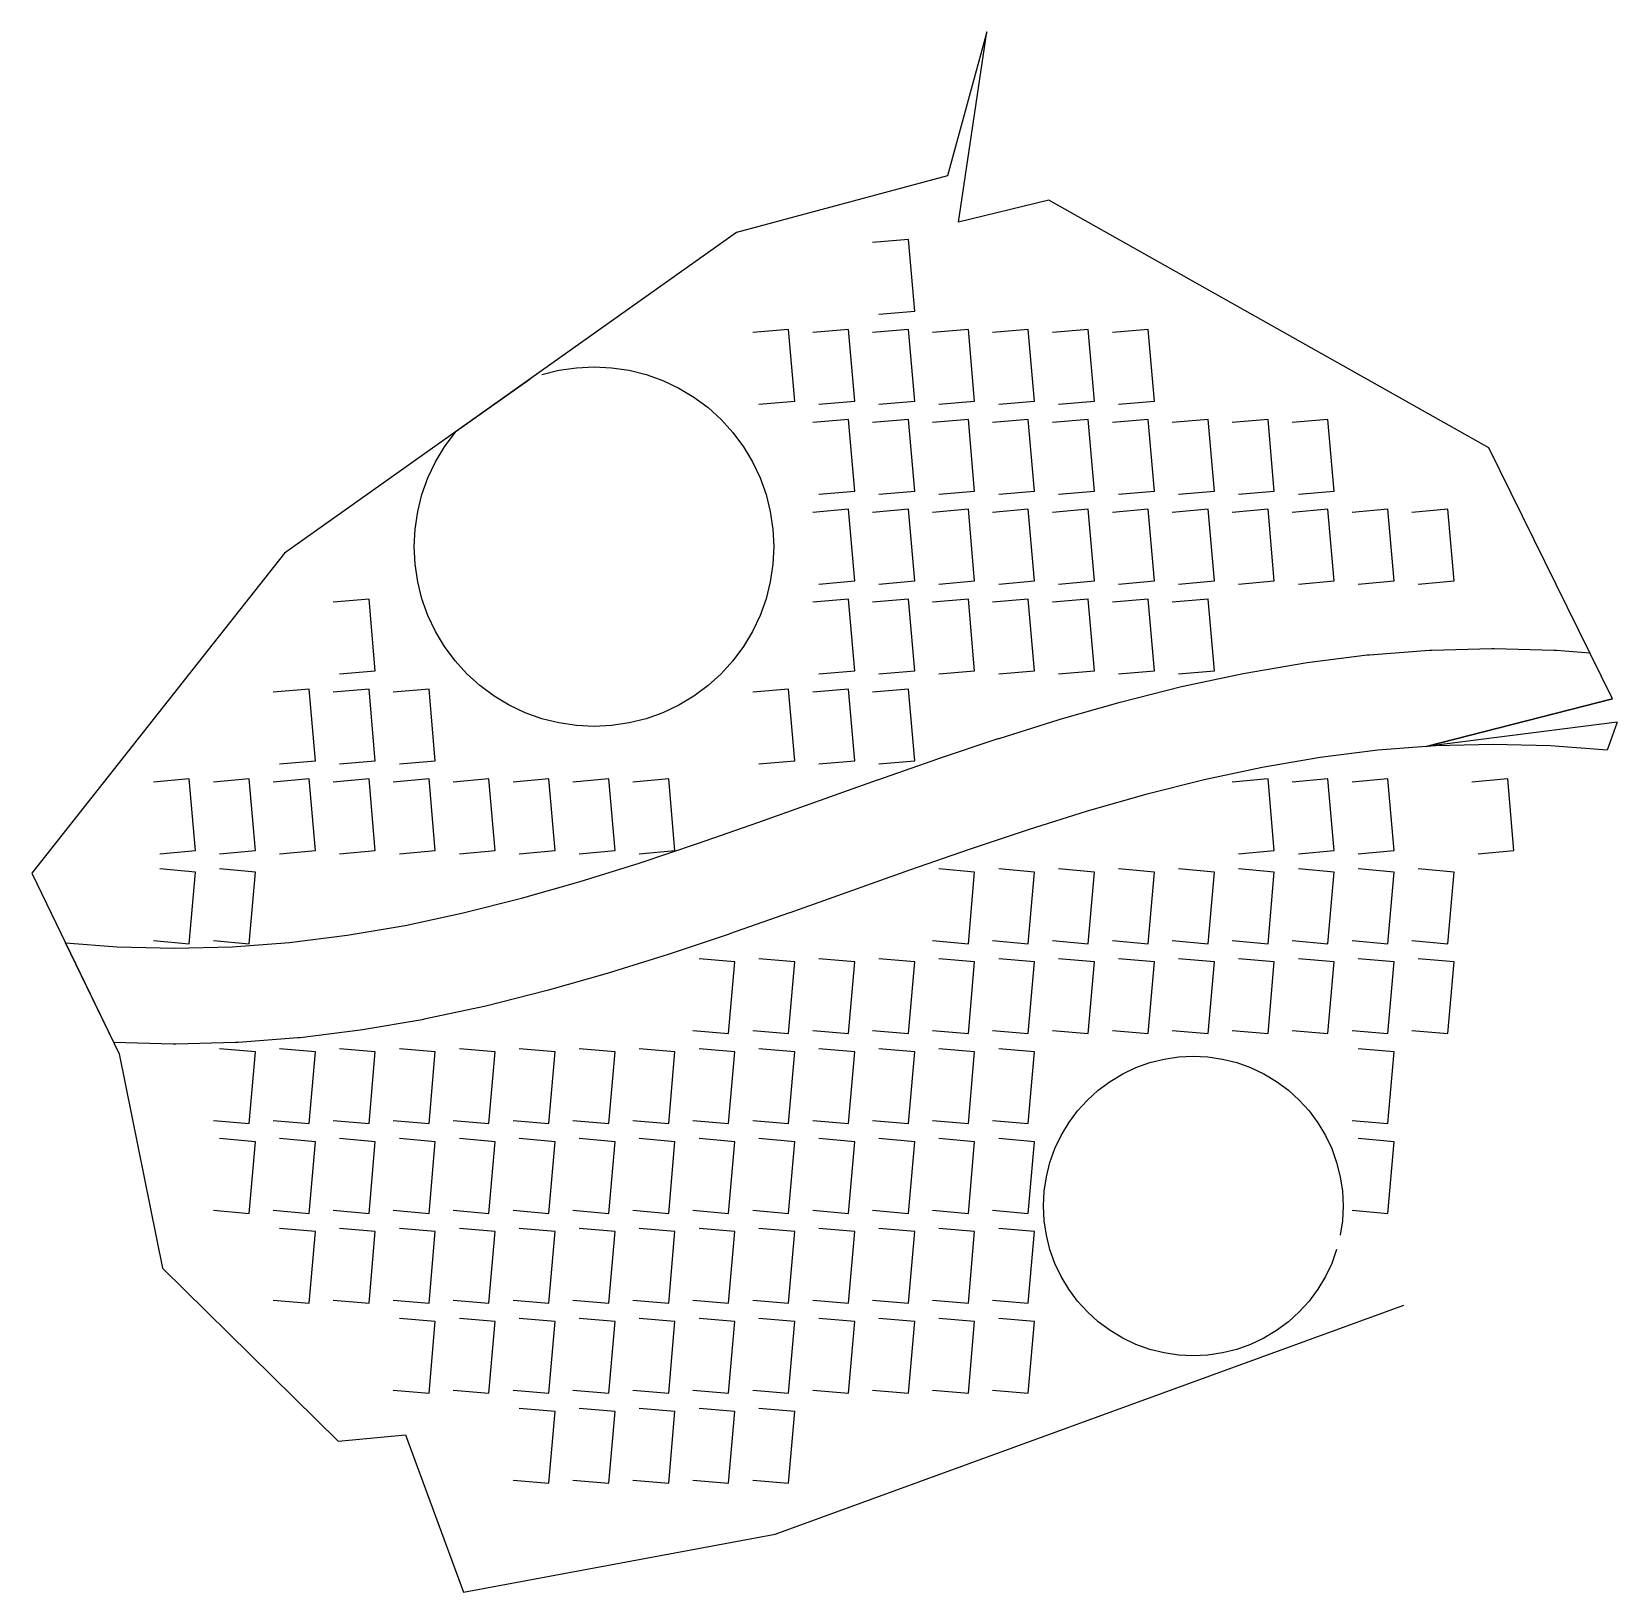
# Model space of a CAD drawing. Header units: metres. Extents: x -134 to 131, y -124 to 136.
import ezdxf

# ---------------------------------------------------------------- set-up
doc = ezdxf.new("R2010")
doc.units = ezdxf.units.M
for name, color, linetype in [('PTSP_BATAS_LAHAN', 7, 'Continuous'), ('PTSP_KDB', 1, 'Continuous'), ('PTSP_KDH', 3, 'Continuous'), ('PTSP_PSU_JALAN', 5, 'Continuous'), ('PTSP_PSU_MAKAM', 2, 'Continuous')]:
    doc.layers.add(name, color=color, linetype=linetype)

msp = doc.modelspace()

# ---------------------------------------------------------------- linework, layer by layer
at = {"layer": 'PTSP_BATAS_LAHAN'}
msp.add_lwpolyline([(130.75, 20.72), (98.87, 16.64), (129.92, 24.61), (109.31, 66.46), (35.9, 107.79), (20.8, 104.16), (25.54, 135.91), (19.01, 111.86), (-16.24, 102.43), (-91.62, 48.94), (-133.82, -4.5), (-119.23, -34.59), (-112.02, -70.37), (-82.71, -99.24), (-71.46, -98.2), (-61.75, -124.45), (-9.78, -114.73), (95.12, -76.52)], dxfattribs=at)
at = {"layer": 'PTSP_KDB'}
for points in [[(7.53, 88.76), (13.51, 89.28), (12.47, 101.24), (6.49, 100.72)], [(-12.47, 73.76), (-6.49, 74.28), (-7.53, 86.24), (-13.51, 85.72)], [(-2.47, 73.76), (3.51, 74.28), (2.47, 86.24), (-3.51, 85.72)], [(7.53, 73.76), (13.51, 74.28), (12.47, 86.24), (6.49, 85.72)], [(17.53, 73.76), (23.51, 74.28), (22.47, 86.24), (16.49, 85.72)], [(27.53, 73.76), (33.51, 74.28), (32.47, 86.24), (26.49, 85.72)], [(37.53, 73.76), (43.51, 74.28), (42.47, 86.24), (36.49, 85.72)], [(47.53, 73.76), (53.51, 74.28), (52.47, 86.24), (46.49, 85.72)], [(-2.47, 58.76), (3.51, 59.28), (2.47, 71.24), (-3.51, 70.72)], [(7.53, 58.76), (13.51, 59.28), (12.47, 71.24), (6.49, 70.72)], [(17.53, 58.76), (23.51, 59.28), (22.47, 71.24), (16.49, 70.72)], [(27.53, 58.76), (33.51, 59.28), (32.47, 71.24), (26.49, 70.72)], [(37.53, 58.76), (43.51, 59.28), (42.47, 71.24), (36.49, 70.72)], [(47.53, 58.76), (53.51, 59.28), (52.47, 71.24), (46.49, 70.72)], [(57.53, 58.76), (63.51, 59.28), (62.47, 71.24), (56.49, 70.72)], [(67.53, 58.76), (73.51, 59.28), (72.47, 71.24), (66.49, 70.72)], [(77.53, 58.76), (83.51, 59.28), (82.47, 71.24), (76.49, 70.72)], [(-2.47, 43.76), (3.51, 44.28), (2.47, 56.24), (-3.51, 55.72)], [(7.53, 43.76), (13.51, 44.28), (12.47, 56.24), (6.49, 55.72)], [(17.53, 43.76), (23.51, 44.28), (22.47, 56.24), (16.49, 55.72)], [(27.53, 43.76), (33.51, 44.28), (32.47, 56.24), (26.49, 55.72)], [(37.53, 43.76), (43.51, 44.28), (42.47, 56.24), (36.49, 55.72)], [(47.53, 43.76), (53.51, 44.28), (52.47, 56.24), (46.49, 55.72)], [(57.53, 43.76), (63.51, 44.28), (62.47, 56.24), (56.49, 55.72)], [(67.53, 43.76), (73.51, 44.28), (72.47, 56.24), (66.49, 55.72)], [(77.53, 43.76), (83.51, 44.28), (82.47, 56.24), (76.49, 55.72)], [(87.53, 43.76), (93.51, 44.28), (92.47, 56.24), (86.49, 55.72)], [(97.53, 43.76), (103.51, 44.28), (102.47, 56.24), (96.49, 55.72)], [(-82.47, 28.76), (-76.49, 29.28), (-77.53, 41.24), (-83.51, 40.72)], [(-2.47, 28.76), (3.51, 29.28), (2.47, 41.24), (-3.51, 40.72)], [(7.53, 28.76), (13.51, 29.28), (12.47, 41.24), (6.49, 40.72)], [(17.53, 28.76), (23.51, 29.28), (22.47, 41.24), (16.49, 40.72)], [(27.53, 28.76), (33.51, 29.28), (32.47, 41.24), (26.49, 40.72)], [(37.53, 28.76), (43.51, 29.28), (42.47, 41.24), (36.49, 40.72)], [(47.53, 28.76), (53.51, 29.28), (52.47, 41.24), (46.49, 40.72)], [(57.53, 28.76), (63.51, 29.28), (62.47, 41.24), (56.49, 40.72)], [(-92.47, 13.76), (-86.49, 14.28), (-87.53, 26.24), (-93.51, 25.72)], [(-82.47, 13.76), (-76.49, 14.28), (-77.53, 26.24), (-83.51, 25.72)], [(-72.47, 13.76), (-66.49, 14.28), (-67.53, 26.24), (-73.51, 25.72)], [(-12.47, 13.76), (-6.49, 14.28), (-7.53, 26.24), (-13.51, 25.72)], [(-2.47, 13.76), (3.51, 14.28), (2.47, 26.24), (-3.51, 25.72)], [(7.53, 13.76), (13.51, 14.28), (12.47, 26.24), (6.49, 25.72)], [(-112.47, -1.24), (-106.49, -0.72), (-107.53, 11.24), (-113.51, 10.72)], [(-102.47, -1.24), (-96.49, -0.72), (-97.53, 11.24), (-103.51, 10.72)], [(-92.47, -1.24), (-86.49, -0.72), (-87.53, 11.24), (-93.51, 10.72)], [(-82.47, -1.24), (-76.49, -0.72), (-77.53, 11.24), (-83.51, 10.72)], [(-72.47, -1.24), (-66.49, -0.72), (-67.53, 11.24), (-73.51, 10.72)], [(-62.47, -1.24), (-56.49, -0.72), (-57.53, 11.24), (-63.51, 10.72)], [(-52.47, -1.24), (-46.49, -0.72), (-47.53, 11.24), (-53.51, 10.72)], [(-42.47, -1.24), (-36.49, -0.72), (-37.53, 11.24), (-43.51, 10.72)], [(-32.47, -1.24), (-26.49, -0.72), (-27.53, 11.24), (-33.51, 10.72)], [(67.53, -1.24), (73.51, -0.72), (72.47, 11.24), (66.49, 10.72)], [(77.53, -1.24), (83.51, -0.72), (82.47, 11.24), (76.49, 10.72)], [(87.53, -1.24), (93.51, -0.72), (92.47, 11.24), (86.49, 10.72)], [(107.53, -1.24), (113.51, -0.72), (112.47, 11.24), (106.49, 10.72)], [(-113.51, -15.72), (-107.53, -16.24), (-106.49, -4.28), (-112.47, -3.76)], [(-103.51, -15.72), (-97.53, -16.24), (-96.49, -4.28), (-102.47, -3.76)], [(16.49, -15.72), (22.47, -16.24), (23.51, -4.28), (17.53, -3.76)], [(26.49, -15.72), (32.47, -16.24), (33.51, -4.28), (27.53, -3.76)], [(36.49, -15.72), (42.47, -16.24), (43.51, -4.28), (37.53, -3.76)], [(46.49, -15.72), (52.47, -16.24), (53.51, -4.28), (47.53, -3.76)], [(56.49, -15.72), (62.47, -16.24), (63.51, -4.28), (57.53, -3.76)], [(66.49, -15.72), (72.47, -16.24), (73.51, -4.28), (67.53, -3.76)], [(76.49, -15.72), (82.47, -16.24), (83.51, -4.28), (77.53, -3.76)], [(86.49, -15.72), (92.47, -16.24), (93.51, -4.28), (87.53, -3.76)], [(96.49, -15.72), (102.47, -16.24), (103.51, -4.28), (97.53, -3.76)], [(-23.51, -30.72), (-17.53, -31.24), (-16.49, -19.28), (-22.47, -18.76)], [(-13.51, -30.72), (-7.53, -31.24), (-6.49, -19.28), (-12.47, -18.76)], [(-3.51, -30.72), (2.47, -31.24), (3.51, -19.28), (-2.47, -18.76)], [(6.49, -30.72), (12.47, -31.24), (13.51, -19.28), (7.53, -18.76)], [(16.49, -30.72), (22.47, -31.24), (23.51, -19.28), (17.53, -18.76)], [(26.49, -30.72), (32.47, -31.24), (33.51, -19.28), (27.53, -18.76)], [(36.49, -30.72), (42.47, -31.24), (43.51, -19.28), (37.53, -18.76)], [(46.49, -30.72), (52.47, -31.24), (53.51, -19.28), (47.53, -18.76)], [(56.49, -30.72), (62.47, -31.24), (63.51, -19.28), (57.53, -18.76)], [(66.49, -30.72), (72.47, -31.24), (73.51, -19.28), (67.53, -18.76)], [(76.49, -30.72), (82.47, -31.24), (83.51, -19.28), (77.53, -18.76)], [(86.49, -30.72), (92.47, -31.24), (93.51, -19.28), (87.53, -18.76)], [(96.49, -30.72), (102.47, -31.24), (103.51, -19.28), (97.53, -18.76)], [(-103.51, -45.72), (-97.53, -46.24), (-96.49, -34.28), (-102.47, -33.76)], [(-93.51, -45.72), (-87.53, -46.24), (-86.49, -34.28), (-92.47, -33.76)], [(-83.51, -45.72), (-77.53, -46.24), (-76.49, -34.28), (-82.47, -33.76)], [(-73.51, -45.72), (-67.53, -46.24), (-66.49, -34.28), (-72.47, -33.76)], [(-63.51, -45.72), (-57.53, -46.24), (-56.49, -34.28), (-62.47, -33.76)], [(-53.51, -45.72), (-47.53, -46.24), (-46.49, -34.28), (-52.47, -33.76)], [(-43.51, -45.72), (-37.53, -46.24), (-36.49, -34.28), (-42.47, -33.76)], [(-33.51, -45.72), (-27.53, -46.24), (-26.49, -34.28), (-32.47, -33.76)], [(-23.51, -45.72), (-17.53, -46.24), (-16.49, -34.28), (-22.47, -33.76)], [(-13.51, -45.72), (-7.53, -46.24), (-6.49, -34.28), (-12.47, -33.76)], [(-3.51, -45.72), (2.47, -46.24), (3.51, -34.28), (-2.47, -33.76)], [(6.49, -45.72), (12.47, -46.24), (13.51, -34.28), (7.53, -33.76)], [(16.49, -45.72), (22.47, -46.24), (23.51, -34.28), (17.53, -33.76)], [(26.49, -45.72), (32.47, -46.24), (33.51, -34.28), (27.53, -33.76)], [(86.49, -45.72), (92.47, -46.24), (93.51, -34.28), (87.53, -33.76)], [(-103.51, -60.72), (-97.53, -61.24), (-96.49, -49.28), (-102.47, -48.76)], [(-93.51, -60.72), (-87.53, -61.24), (-86.49, -49.28), (-92.47, -48.76)], [(-83.51, -60.72), (-77.53, -61.24), (-76.49, -49.28), (-82.47, -48.76)], [(-73.51, -60.72), (-67.53, -61.24), (-66.49, -49.28), (-72.47, -48.76)], [(-63.51, -60.72), (-57.53, -61.24), (-56.49, -49.28), (-62.47, -48.76)], [(-53.51, -60.72), (-47.53, -61.24), (-46.49, -49.28), (-52.47, -48.76)], [(-43.51, -60.72), (-37.53, -61.24), (-36.49, -49.28), (-42.47, -48.76)], [(-33.51, -60.72), (-27.53, -61.24), (-26.49, -49.28), (-32.47, -48.76)], [(-23.51, -60.72), (-17.53, -61.24), (-16.49, -49.28), (-22.47, -48.76)], [(-13.51, -60.72), (-7.53, -61.24), (-6.49, -49.28), (-12.47, -48.76)], [(-3.51, -60.72), (2.47, -61.24), (3.51, -49.28), (-2.47, -48.76)], [(6.49, -60.72), (12.47, -61.24), (13.51, -49.28), (7.53, -48.76)], [(16.49, -60.72), (22.47, -61.24), (23.51, -49.28), (17.53, -48.76)], [(26.49, -60.72), (32.47, -61.24), (33.51, -49.28), (27.53, -48.76)], [(86.49, -60.72), (92.47, -61.24), (93.51, -49.28), (87.53, -48.76)], [(-93.51, -75.72), (-87.53, -76.24), (-86.49, -64.28), (-92.47, -63.76)], [(-83.51, -75.72), (-77.53, -76.24), (-76.49, -64.28), (-82.47, -63.76)], [(-73.51, -75.72), (-67.53, -76.24), (-66.49, -64.28), (-72.47, -63.76)], [(-63.51, -75.72), (-57.53, -76.24), (-56.49, -64.28), (-62.47, -63.76)], [(-53.51, -75.72), (-47.53, -76.24), (-46.49, -64.28), (-52.47, -63.76)], [(-43.51, -75.72), (-37.53, -76.24), (-36.49, -64.28), (-42.47, -63.76)], [(-33.51, -75.72), (-27.53, -76.24), (-26.49, -64.28), (-32.47, -63.76)], [(-23.51, -75.72), (-17.53, -76.24), (-16.49, -64.28), (-22.47, -63.76)], [(-13.51, -75.72), (-7.53, -76.24), (-6.49, -64.28), (-12.47, -63.76)], [(-3.51, -75.72), (2.47, -76.24), (3.51, -64.28), (-2.47, -63.76)], [(6.49, -75.72), (12.47, -76.24), (13.51, -64.28), (7.53, -63.76)], [(16.49, -75.72), (22.47, -76.24), (23.51, -64.28), (17.53, -63.76)], [(26.49, -75.72), (32.47, -76.24), (33.51, -64.28), (27.53, -63.76)], [(-73.51, -90.72), (-67.53, -91.24), (-66.49, -79.28), (-72.47, -78.76)], [(-63.51, -90.72), (-57.53, -91.24), (-56.49, -79.28), (-62.47, -78.76)], [(-53.51, -90.72), (-47.53, -91.24), (-46.49, -79.28), (-52.47, -78.76)], [(-43.51, -90.72), (-37.53, -91.24), (-36.49, -79.28), (-42.47, -78.76)], [(-33.51, -90.72), (-27.53, -91.24), (-26.49, -79.28), (-32.47, -78.76)], [(-23.51, -90.72), (-17.53, -91.24), (-16.49, -79.28), (-22.47, -78.76)], [(-13.51, -90.72), (-7.53, -91.24), (-6.49, -79.28), (-12.47, -78.76)], [(-3.51, -90.72), (2.47, -91.24), (3.51, -79.28), (-2.47, -78.76)], [(6.49, -90.72), (12.47, -91.24), (13.51, -79.28), (7.53, -78.76)], [(16.49, -90.72), (22.47, -91.24), (23.51, -79.28), (17.53, -78.76)], [(26.49, -90.72), (32.47, -91.24), (33.51, -79.28), (27.53, -78.76)], [(-53.51, -105.72), (-47.53, -106.24), (-46.49, -94.28), (-52.47, -93.76)], [(-43.51, -105.72), (-37.53, -106.24), (-36.49, -94.28), (-42.47, -93.76)], [(-33.51, -105.72), (-27.53, -106.24), (-26.49, -94.28), (-32.47, -93.76)], [(-23.51, -105.72), (-17.53, -106.24), (-16.49, -94.28), (-22.47, -93.76)], [(-13.51, -105.72), (-7.53, -106.24), (-6.49, -94.28), (-12.47, -93.76)]]:
    msp.add_lwpolyline(points, dxfattribs=at)
at = {"layer": 'PTSP_KDH'}
msp.add_lwpolyline([(-48.71, 78.71), (-45.85, 79.42), (-42.94, 79.86), (-40, 80), (-37.06, 79.86), (-34.15, 79.42), (-31.29, 78.71), (-28.52, 77.72), (-25.86, 76.46), (-23.33, 74.94), (-20.97, 73.19), (-18.79, 71.21), (-16.81, 69.03), (-15.06, 66.67), (-13.54, 64.14), (-12.28, 61.48), (-11.29, 58.71), (-10.58, 55.85), (-10.14, 52.94), (-10, 50), (-10.14, 47.06), (-10.58, 44.15), (-11.29, 41.29), (-12.28, 38.52), (-13.54, 35.86), (-15.06, 33.33), (-16.81, 30.97), (-18.79, 28.79), (-20.97, 26.81), (-23.33, 25.06), (-25.86, 23.54), (-28.52, 22.28), (-31.29, 21.29), (-34.15, 20.58), (-37.06, 20.14), (-40, 20), (-42.94, 20.14), (-45.85, 20.58), (-48.71, 21.29), (-51.48, 22.28), (-54.14, 23.54), (-56.67, 25.06), (-59.03, 26.81), (-61.21, 28.79), (-63.19, 30.97), (-64.94, 33.33), (-66.46, 35.86), (-67.72, 38.52), (-68.71, 41.29), (-69.42, 44.15), (-69.86, 47.06), (-70, 50), (-69.86, 52.94), (-69.42, 55.85), (-68.71, 58.71), (-67.72, 61.48), (-66.46, 64.14), (-64.94, 66.67), (-63.19, 69.03), (-62.99, 69.26), (-50.64, 78.02)], dxfattribs=at)
at = {"layer": 'PTSP_PSU_JALAN'}
for points in [[(129.92, 24.61), (98.87, 16.64), (90.8, 16.03), (81.17, 14.83), (71.51, 13.18), (61.82, 11.11), (52.08, 8.65), (42.29, 5.86), (32.46, 2.78), (22.59, -0.52), (12.66, -3.99), (-7.32, -11.1), (-7.37, -11.11), (-17.37, -14.6), (-17.46, -14.63), (-27.46, -17.98), (-27.61, -18.02), (-37.61, -21.16), (-37.8, -21.21), (-47.8, -24.07), (-48.04, -24.13), (-58.04, -26.66), (-58.33, -26.72), (-68.33, -28.86), (-68.65, -28.92), (-78.65, -30.63), (-79.01, -30.68), (-89.01, -31.93), (-89.4, -31.97), (-99.4, -32.72), (-99.8, -32.75), (-109.8, -33), (-110.21, -33), (-120.13, -32.74), (-128.2, -16.1), (-119.59, -16.75), (-110, -17), (-100.4, -16.76), (-90.8, -16.03), (-81.17, -14.83), (-71.51, -13.18), (-61.82, -11.11), (-52.08, -8.65), (-42.29, -5.86), (-32.46, -2.78), (-22.59, 0.52), (-12.66, 3.99), (7.32, 11.1), (7.37, 11.11), (17.37, 14.6), (17.46, 14.63), (27.46, 17.98), (27.61, 18.02), (37.61, 21.16), (37.8, 21.21), (47.8, 24.07), (48.04, 24.13), (58.04, 26.66), (58.33, 26.72), (68.33, 28.86), (68.65, 28.92), (78.65, 30.63), (79.01, 30.68), (89.01, 31.93), (89.4, 31.97), (99.4, 32.72), (99.8, 32.75), (109.8, 33), (110.21, 33), (120.21, 32.74), (120.61, 32.72), (126.14, 32.3)], [(130.75, 20.72), (129.03, 16.03), (119.59, 16.75), (110, 17), (100.4, 16.76), (98.87, 16.64)]]:
    msp.add_lwpolyline(points, dxfattribs=at)
at = {"layer": 'PTSP_PSU_MAKAM'}
msp.add_lwpolyline([(83.92, -67.26), (83.1, -69.57), (82.05, -71.78), (80.79, -73.89), (79.33, -75.86), (77.68, -77.68), (75.86, -79.33), (73.89, -80.79), (71.78, -82.05), (69.57, -83.1), (67.26, -83.92), (64.88, -84.52), (62.45, -84.88), (60, -85), (57.55, -84.88), (55.12, -84.52), (52.74, -83.92), (50.43, -83.1), (48.22, -82.05), (46.11, -80.79), (44.14, -79.33), (42.32, -77.68), (40.67, -75.86), (39.21, -73.89), (37.95, -71.78), (36.9, -69.57), (36.08, -67.26), (35.48, -64.88), (35.12, -62.45), (35, -60), (35.12, -57.55), (35.48, -55.12), (36.08, -52.74), (36.9, -50.43), (37.95, -48.22), (39.21, -46.11), (40.67, -44.14), (42.32, -42.32), (44.14, -40.67), (46.11, -39.21), (48.22, -37.95), (50.43, -36.9), (52.74, -36.08), (55.12, -35.48), (57.55, -35.12), (60, -35), (62.45, -35.12), (64.88, -35.48), (67.26, -36.08), (69.57, -36.9), (71.78, -37.95), (73.89, -39.21), (75.86, -40.67), (77.68, -42.32), (79.33, -44.14), (80.79, -46.11), (82.05, -48.22), (83.1, -50.43), (83.92, -52.74), (84.52, -55.12), (84.88, -57.55), (85, -60), (84.88, -62.45), (84.52, -64.88)], dxfattribs=at)

doc.saveas('drawing.dxf')
